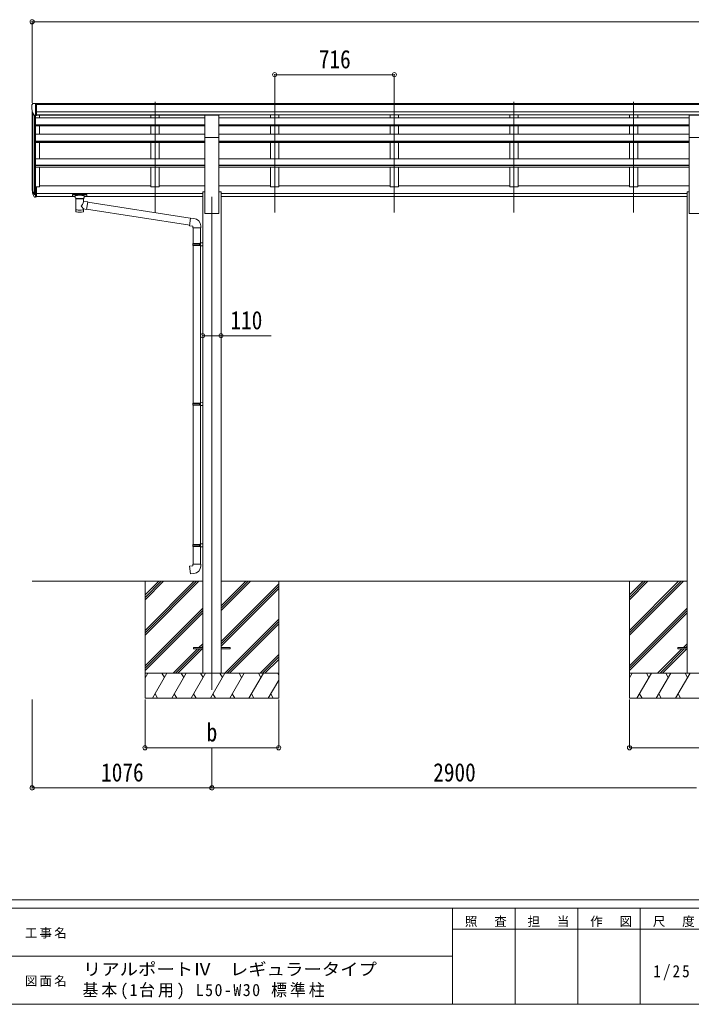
# Model space of a CAD drawing. Units: millimetres at full size, sheet at 1:25. Extents: x -6988 to 7066, y -4877 to 4823.
# Drawn here: x -300 to 3720, y -4877 to 1015 of the extents above; entities that cross this region are included whole.
import ezdxf
from ezdxf.enums import TextEntityAlignment as Align

# ---------------------------------------------------------------- set-up
doc = ezdxf.new("R2010")
doc.units = ezdxf.units.MM
doc.header["$LTSCALE"] = 25
doc.header["$PDMODE"] = 32
doc.header["$PDSIZE"] = 25
for name, color, linetype, lineweight in [('0-0_0', 7, 'Continuous', 9), ('0-1_本体', 4, 'Continuous', 9), ('0-2_部品', 7, 'Continuous', 9), ('0-8_PARTS2', 2, 'Continuous', 9), ('0-A_寸法', 6, 'Continuous', 9), ('F-0_240', 7, 'Continuous', 9)]:
    doc.layers.add(name, color=color, linetype=linetype, lineweight=lineweight)
doc.styles.add('ＭＳ ゴシック', font='')
doc.styles.get('ＭＳ ゴシック').set_extended_font_data('MS Gothic')

msp = doc.modelspace()

# ---------------------------------------------------------------- linework, layer by layer
at = {"layer": '0-0_0'}
for p, q in [((-225.87, -2345.47), (795.13, -2345.47)), ((450.13, -2345.47), (450.13, -3045.47)), ((450.13, -2639.65), (744.31, -2345.47)), ((450.13, -2653.79), (758.45, -2345.47)), ((450.13, -2667.93), (772.6, -2345.47)), ((450.13, -2455.8), (560.46, -2345.47)), ((450.13, -2441.66), (546.32, -2345.47)), ((450.13, -2427.52), (532.18, -2345.47)), ((905.13, -2493.02), (1052.68, -2345.47)), ((905.13, -2521.3), (1080.96, -2345.47)), ((905.13, -2507.16), (1066.82, -2345.47)), ((905.13, -2345.47), (3695.13, -2345.47)), ((1250.13, -2345.47), (1250.13, -3045.47)), ((3350.13, -2345.47), (3350.13, -3045.47)), ((3350.13, -2639.65), (3644.31, -2345.47)), ((3350.13, -2653.79), (3658.45, -2345.47)), ((3350.13, -2667.93), (3672.6, -2345.47)), ((3350.13, -2455.8), (3460.46, -2345.47)), ((3350.13, -2441.66), (3446.32, -2345.47)), ((3350.13, -2427.52), (3432.18, -2345.47)), ((905.13, -2705.15), (1250.13, -2360.15)), ((905.13, -2719.29), (1250.13, -2374.29)), ((905.13, -2733.43), (1250.13, -2388.44)), ((450.13, -2851.78), (795.13, -2506.78)), ((450.13, -2865.92), (795.13, -2520.93)), ((3350.13, -2851.78), (3695.13, -2506.78)), ((3350.13, -2865.92), (3695.13, -2520.93)), ((450.13, -2880.07), (795.13, -2535.07)), ((926.94, -2895.47), (1250.13, -2572.28)), ((941.08, -2895.47), (1250.13, -2586.43)), ((3350.13, -2880.07), (3695.13, -2535.07)), ((955.23, -2895.47), (1250.13, -2600.57)), ((618.57, -2895.47), (764.07, -2749.97)), ((632.72, -2895.47), (778.22, -2749.97)), ((646.86, -2895.47), (792.36, -2749.97)), ((773.07, -2740.97), (795.13, -2718.91)), ((787.22, -2740.97), (795.13, -2733.06)), ((3518.57, -2895.47), (3664.07, -2749.97)), ((3532.72, -2895.47), (3678.22, -2749.97)), ((3546.86, -2895.47), (3692.36, -2749.97)), ((3673.07, -2740.97), (3695.13, -2718.91)), ((3687.22, -2740.97), (3695.13, -2733.06)), ((1139.07, -2895.47), (1250.13, -2784.41)), ((1153.22, -2895.47), (1250.13, -2798.56)), ((1167.36, -2895.47), (1250.13, -2812.7)), ((1250.13, -2895.47), (450.13, -2895.47)), ((450.13, -2922.98), (466.01, -2895.47)), ((494.88, -3045.47), (581.48, -2895.47)), ((566.48, -2921.45), (551.48, -2895.47)), ((610.35, -3045.47), (696.95, -2895.47)), ((681.95, -2921.45), (666.95, -2895.47)), ((725.82, -3045.47), (812.42, -2895.47)), ((797.42, -2921.45), (782.42, -2895.47)), ((841.29, -3045.47), (927.89, -2895.47)), ((912.89, -2921.45), (897.89, -2895.47)), ((956.76, -3045.47), (1043.36, -2895.47)), ((1028.36, -2921.45), (1013.36, -2895.47)), ((1072.23, -3045.47), (1158.83, -2895.47)), ((1128.83, -2895.47), (1143.83, -2921.45)), ((1187.7, -3045.47), (1250.13, -2937.33)), ((1244.3, -2895.47), (1250.13, -2905.57)), ((4150.13, -2895.47), (3350.13, -2895.47)), ((3350.13, -2922.98), (3366.01, -2895.47)), ((3394.88, -3045.47), (3481.48, -2895.47)), ((3466.48, -2921.45), (3451.48, -2895.47)), ((3510.35, -3045.47), (3596.95, -2895.47)), ((3581.95, -2921.45), (3566.95, -2895.47)), ((3625.82, -3045.47), (3712.42, -2895.47)), ((3697.42, -2921.45), (3682.42, -2895.47)), ((450.13, -3045.47), (1250.13, -3045.47)), ((509.88, -3019.49), (524.87, -3045.47)), ((625.35, -3019.49), (640.35, -3045.47)), ((740.82, -3019.49), (755.82, -3045.47)), ((856.29, -3019.49), (871.29, -3045.47)), ((971.76, -3019.49), (986.76, -3045.47)), ((1087.23, -3019.49), (1102.23, -3045.47)), ((1202.7, -3019.49), (1217.7, -3045.47)), ((3350.13, -3045.47), (4150.13, -3045.47)), ((3409.88, -3019.49), (3424.87, -3045.47)), ((3525.35, -3019.49), (3540.35, -3045.47)), ((3640.82, -3019.49), (3655.82, -3045.47))]:
    msp.add_line(p, q, dxfattribs=at)
at = {"layer": '0-1_本体'}
for p, q in [((-225.87, 13.8), (-225.87, 476.2)), ((-199.37, 512.95), (4799.63, 512.95)), ((-199.37, 507.59), (4799.63, 507.59)), ((-221.59, 457.4), (-221.59, -10.47)), ((-211.87, 442.05), (-211.87, -28.47)), ((-205.87, 442.57), (-205.87, 15.97)), ((807.63, 428.17), (-205.87, 428.17)), ((-199.37, 464.08), (4799.63, 464.07)), ((-199.37, 446.41), (4799.63, 446.41)), ((807.63, 444.03), (-199.37, 444.03)), ((-180.87, 428.17), (-180.87, 444.03)), ((485.13, 443.95), (485.13, 428.17)), ((535.13, 443.95), (535.13, 428.17)), ((3707.63, 428.17), (892.63, 428.17)), ((1201.13, 443.95), (1201.13, 428.17)), ((1251.13, 443.95), (1251.13, 428.17)), ((1917.13, 443.95), (1917.13, 428.17)), ((1967.13, 443.95), (1967.13, 428.17)), ((2633.13, 443.95), (2633.13, 428.17)), ((2683.13, 443.95), (2683.13, 428.17)), ((3349.13, 443.95), (3349.13, 428.17)), ((3399.13, 443.95), (3399.13, 428.17)), ((-205.87, 386.48), (807.63, 386.48)), ((-205.87, 384.79), (807.63, 384.79)), ((-205.87, 380.38), (807.63, 380.38)), ((-180.87, 329.39), (-180.87, 380.38)), ((-180.87, 374.2), (-180.87, 379.97)), ((485.13, 380.38), (485.13, 329.4)), ((535.13, 380.38), (535.13, 329.4)), ((892.63, 386.48), (3707.63, 386.48)), ((892.63, 384.79), (3707.63, 384.79)), ((892.63, 380.38), (3707.63, 380.38)), ((1201.13, 380.38), (1201.13, 329.4)), ((1251.13, 380.38), (1251.13, 329.4)), ((1917.13, 380.38), (1917.13, 329.4)), ((1967.13, 380.38), (1967.13, 329.4)), ((2633.13, 380.38), (2633.13, 329.4)), ((2683.13, 380.38), (2683.13, 329.4)), ((3349.13, 380.38), (3349.13, 329.4)), ((3399.13, 380.38), (3399.13, 329.4)), ((-205.87, 329.39), (807.63, 329.39)), ((807.63, -145.47), (807.63, 310.17)), ((892.63, 329.39), (3707.63, 329.39)), ((892.63, -145.47), (892.63, 310.17)), ((3707.63, -145.47), (3707.63, 310.17)), ((-205.87, 288.74), (807.63, 288.74)), ((-205.87, 287.05), (807.63, 287.05)), ((-205.71, 280.33), (807.63, 280.33)), ((-180.87, 183.25), (-180.87, 279.93)), ((485.13, 280.35), (485.13, 183.66)), ((535.13, 280.35), (535.13, 183.66)), ((892.63, 288.74), (3707.63, 288.74)), ((892.63, 287.05), (3707.63, 287.05)), ((892.63, 280.33), (3707.63, 280.33)), ((1201.13, 280.35), (1201.13, 183.66)), ((1251.13, 280.35), (1251.13, 183.66)), ((1917.13, 280.35), (1917.13, 183.66)), ((1967.13, 280.35), (1967.13, 183.66)), ((2633.13, 280.35), (2633.13, 183.66)), ((2683.13, 280.35), (2683.13, 183.66)), ((3349.13, 280.35), (3349.13, 183.66)), ((3399.13, 280.35), (3399.13, 183.66)), ((-205.87, 183.66), (807.63, 183.66)), ((892.63, 183.66), (3707.63, 183.66)), ((807.63, 144.19), (-205.87, 144.19)), ((807.63, 142.51), (-205.87, 142.51)), ((807.63, 133.47), (-205.87, 133.47)), ((-180.87, 15.14), (-180.87, 133.06)), ((485.13, 133.47), (485.13, 15.55)), ((535.13, 133.47), (535.13, 15.55)), ((3707.63, 144.19), (892.63, 144.19)), ((3707.63, 142.51), (892.63, 142.51)), ((3707.63, 133.47), (892.63, 133.47)), ((1201.13, 133.47), (1201.13, 15.55)), ((1251.13, 133.47), (1251.13, 15.55)), ((1917.13, 133.47), (1917.13, 15.55)), ((1967.13, 133.47), (1967.13, 15.55)), ((2633.13, 133.47), (2633.13, 15.55)), ((2683.13, 133.47), (2683.13, 15.55)), ((3349.13, 133.47), (3349.13, 15.55)), ((3399.13, 133.47), (3399.13, 15.55)), ((-199.37, 15.14), (-180.87, 15.14)), ((-180.87, 20.35), (485.13, 20.35)), ((485.13, 15.55), (535.13, 15.55)), ((535.13, 20.35), (807.63, 20.35)), ((892.63, 20.35), (1201.13, 20.35)), ((1201.13, 15.55), (1251.13, 15.55)), ((1251.13, 20.35), (1917.13, 20.35)), ((1917.13, 15.55), (1967.13, 15.55)), ((1967.13, 20.35), (2633.13, 20.35)), ((2633.13, 15.55), (2683.13, 15.55)), ((2683.13, 20.35), (3349.13, 20.35)), ((3349.13, 15.55), (3399.13, 15.55)), ((3399.13, 20.35), (3707.63, 20.35)), ((-199.37, -23.95), (795.13, -23.95)), ((-199.37, -25.33), (795.13, -25.33)), ((-199.37, -42.51), (32.13, -42.51)), ((86.13, -42.51), (795.13, -42.51)), ((795.13, -15.47), (795.13, -2895.46)), ((795.13, -15.47), (807.63, -15.47)), ((892.63, -15.47), (905.13, -15.47)), ((905.13, -15.47), (905.13, -2895.46)), ((905.13, -23.95), (3695.13, -23.95)), ((905.13, -25.33), (3695.13, -25.33)), ((905.13, -42.51), (3695.13, -42.51)), ((3695.13, -15.47), (3695.13, -2895.46)), ((3695.13, -15.47), (3707.63, -15.47)), ((807.63, -145.47), (892.63, -145.47)), ((3707.63, -145.47), (3792.63, -145.47))]:
    msp.add_line(p, q, dxfattribs=at)
at = {"layer": '0-2_部品'}
for p, q in [((-227.87, 505.18), (-227.87, 504.56)), ((-220.96, 513.99), (-225.03, 508.18)), ((-217.87, 514.56), (-220.2, 514.41)), ((-217.87, 514.56), (-199.37, 514.56)), ((-205.87, 441.57), (-205.87, 514.56)), ((-199.37, 514.56), (-189.37, 514.47)), ((-199.37, 442.57), (-199.37, 514.56)), ((-189.37, 512.95), (-189.37, 514.47)), ((-213.49, 443.38), (-222.77, 459.45)), ((-205.87, 441.57), (-211.08, 441.89)), ((-199.37, 442.57), (-205.87, 442.57)), ((807.63, 444.32), (892.63, 444.32)), ((807.63, 310.17), (807.63, 444.32)), ((892.63, 310.17), (892.63, 444.32)), ((3707.63, 444.32), (3792.63, 444.32)), ((3707.63, 310.17), (3707.63, 444.32)), ((807.63, 310.17), (892.63, 310.17)), ((3707.63, 310.17), (3792.63, 310.17)), ((-205.87, 15.97), (-205.87, -45.91)), ((-199.37, 15.97), (-205.87, 15.97)), ((-199.37, 15.97), (-199.37, -45.09)), ((-223.48, -10.07), (-213.31, -29.24)), ((-212.3, -27.99), (-222.06, -9.58)), ((-220.89, -26.93), (-213.31, -44.41)), ((-205.87, -28.74), (-211, -28.74)), ((-205.87, -30.74), (-210.71, -30.74)), ((-205.87, -45.91), (-210.71, -45.91)), ((-199.37, -22.34), (-205.87, -22.34)), ((-199.37, -27.74), (-205.87, -27.74)), ((-199.37, -45.09), (-205.87, -45.09)), ((15.63, -30.81), (15.63, -41.57)), ((15.63, -31), (15.63, -32.54)), ((17.63, -30.14), (100.63, -30.14)), ((17.63, -32.32), (100.63, -32.32)), ((17.63, -42.23), (32.13, -42.23)), ((32.13, -49.04), (32.13, -38.76)), ((36.23, -53.54), (36.21, -133.83)), ((82.03, -71.11), (82.03, -53.53)), ((86.13, -49.04), (86.13, -38.76)), ((86.13, -42.23), (100.63, -42.23)), ((102.63, -30.81), (102.63, -41.57)), ((107.25, -75.02), (82.03, -71.11)), ((82.05, -133.83), (82.03, -117.2)), ((82.03, -117.45), (100.23, -120.28)), ((107.25, -75.02), (100.23, -120.28)), ((721.17, -172.32), (106.94, -77.03)), ((717.5, -214.26), (100.5, -118.54)), ((742.05, -173.64), (721.22, -171.82)), ((737.13, -229.39), (783.13, -229.39)), ((739.13, -229.39), (739.13, -323.38)), ((781.13, -229.39), (781.13, -320.82)), ((783.13, -229.39), (783.13, -218.47)), ((737.13, -325.38), (738.13, -323.38)), ((737.13, -325.38), (781.13, -325.38)), ((737.13, -325.38), (737.13, -333.38)), ((737.13, -333.38), (781.13, -333.38)), ((737.13, -333.38), (738.13, -335.38)), ((738.13, -323.38), (781.13, -323.38)), ((738.13, -335.38), (781.13, -335.38)), ((739.13, -335.38), (739.13, -1279.16)), ((776.65, -325.38), (776.22, -323.38)), ((779.13, -320.88), (795.13, -320.41)), ((779.13, -322.88), (779.13, -320.88)), ((779.13, -322.88), (781.13, -322.88)), ((779.13, -337.88), (779.13, -335.88)), ((779.13, -337.88), (795.13, -338.35)), ((781.13, -337.94), (781.13, -1276.6)), ((795.13, -320.41), (795.13, -338.35)), ((737.13, -1281.16), (738.13, -1279.16)), ((737.13, -1281.16), (781.13, -1281.16)), ((737.13, -1281.16), (737.13, -1289.16)), ((737.13, -1289.16), (781.13, -1289.16)), ((737.13, -1289.16), (738.13, -1291.16)), ((738.13, -1279.16), (781.13, -1279.16)), ((738.13, -1291.16), (781.13, -1291.16)), ((739.13, -1291.16), (739.13, -2124.73)), ((776.65, -1281.16), (776.22, -1279.16)), ((779.13, -1276.66), (795.13, -1276.19)), ((779.13, -1278.66), (779.13, -1276.66)), ((779.13, -1278.66), (781.13, -1278.66)), ((779.13, -1293.66), (779.13, -1291.66)), ((779.13, -1293.66), (795.13, -1294.13)), ((781.13, -1293.72), (781.13, -2122.17)), ((795.13, -1276.19), (795.13, -1294.13)), ((737.13, -2126.73), (738.13, -2124.73)), ((737.13, -2126.73), (781.13, -2126.73)), ((737.13, -2126.73), (737.13, -2134.73)), ((737.13, -2134.73), (781.13, -2134.73)), ((737.13, -2134.73), (738.13, -2136.73)), ((738.13, -2124.73), (781.13, -2124.73)), ((738.13, -2136.73), (781.13, -2136.73)), ((739.13, -2136.73), (739.13, -2242.87)), ((776.65, -2126.73), (776.22, -2124.73)), ((779.13, -2122.23), (795.13, -2121.76)), ((779.13, -2124.23), (779.13, -2122.23)), ((779.13, -2124.23), (781.13, -2124.23)), ((779.13, -2139.23), (779.13, -2137.23)), ((779.13, -2139.23), (795.13, -2139.7)), ((781.13, -2139.29), (781.13, -2242.87)), ((795.13, -2121.76), (795.13, -2139.7)), ((737.13, -2242.87), (783.13, -2242.87)), ((737.13, -2252.87), (737.13, -2242.87)), ((783.13, -2242.87), (783.13, -2253.79))]:
    msp.add_line(p, q, dxfattribs=at)
at = {"layer": '0-2_部品', "color": 4}
for p, q in [((740.33, -2740.97), (740.33, -2749.97)), ((795.13, -2740.97), (740.33, -2740.97)), ((795.13, -2749.97), (740.33, -2749.97)), ((959.93, -2740.97), (905.13, -2740.97)), ((3640.33, -2740.97), (3640.33, -2749.97)), ((3695.13, -2740.97), (3640.33, -2740.97)), ((3695.13, -2749.97), (3640.33, -2749.97))]:
    msp.add_line(p, q, dxfattribs=at)
at = {"layer": '0-2_部品'}
for points in [[(15.63, -30.81), (15.67, -30.61), (15.75, -30.47), (15.85, -30.38), (15.95, -30.32), (16.07, -30.27), (16.37, -30.21), (16.86, -30.16), (17.4, -30.14), (17.63, -30.14)], [(15.63, -41.57), (15.67, -41.76), (15.75, -41.9), (15.85, -41.99), (15.95, -42.05), (16.07, -42.1), (16.37, -42.16), (16.86, -42.21), (17.4, -42.23), (17.63, -42.23)], [(32.17, -48.98), (32.15, -49.34), (32.39, -50.29), (32.91, -51.18), (33.72, -52.02), (34.83, -52.81), (36.23, -53.54)], [(82.03, -53.53), (82.26, -53.43), (83.62, -52.7), (84.73, -51.85), (85.49, -50.98), (85.95, -50.09), (86.12, -49.2)], [(100.63, -30.14), (100.98, -30.15), (101.51, -30.17), (101.96, -30.22), (102.27, -30.3), (102.44, -30.4), (102.56, -30.54), (102.62, -30.72), (102.63, -30.81)], [(100.63, -42.23), (100.98, -42.23), (101.51, -42.2), (101.96, -42.15), (102.27, -42.07), (102.44, -41.97), (102.56, -41.83), (102.62, -41.66), (102.63, -41.57)], [(721.22, -171.82), (717.21, -217.65), (737.13, -219.39), (737.13, -229.39)], [(776.65, -325.38), (776.65, -333.38), (776.22, -335.38)], [(779.13, -335.88), (781.13, -335.88), (781.13, -322.88)], [(776.65, -1281.16), (776.65, -1289.16), (776.22, -1291.16)], [(779.13, -1291.66), (781.13, -1291.66), (781.13, -1278.66)], [(776.65, -2126.73), (776.65, -2134.73), (776.22, -2136.73)], [(779.13, -2137.23), (781.13, -2137.23), (781.13, -2124.23)], [(742.05, -2298.62), (721.22, -2300.44), (717.21, -2254.61), (737.13, -2252.87)]]:
    msp.add_lwpolyline(points, dxfattribs=at)
at = {"layer": '0-2_部品', "color": 4}
msp.add_lwpolyline([(959.93, -2740.97), (959.93, -2749.97), (905.13, -2749.97)], dxfattribs=at)
at = {"layer": '0-2_部品'}
for centre, radius, start, end in [((-224.87, 505.18), 3, 93, 180), ((-25.87, 504.56), 202, 180, 192.90261), ((-220.14, 513.41), 1, 93.5, 145), ((-210.89, 444.88), 3, 210, 266.5), ((-137.21, 12.1), 89.07, 174.49576, 194.41188), ((-137.92, 16.38), 88.05, 177.22392, 197.21071), ((-92.65, 9.15), 133.22, 183.27987, 195.71302), ((-210.71, -27.74), 3, 210, 270), ((-210.71, -42.91), 3, 210, 270), ((-211, -27.24), 1.5, 210, 270), ((738.13, -218.47), 45, 0, 85), ((738.13, -2253.79), 45, 275, 0)]:
    msp.add_arc(centre, radius, start, end, dxfattribs=at)
for centre, major_axis, ratio, start_param, end_param in [((17.63, -32.54), (2, 0), 0.109601, 1.5707963, 3.1415927), ((59.13, -38.76), (27, 0), 0.122176, 6.2831853, 9.424778), ((59.14, -53.99), (-22.91, 0.42), 0.072511, 0.0008029, 1.5715993), ((59.14, -55.61), (-22.91, 0.42), 0.072511, 0.0008029, 1.5715993), ((59.12, -53.99), (22.92, 0.42), 0.07247, 4.71158, 6.2823764), ((59.12, -55.61), (22.92, 0.42), 0.07247, 4.71158, 6.2823764), ((70.13, -49.04), (16, 0), 0.361356, 6.2636979, 6.2831853), ((100.63, -32.54), (2, 0), 0.109601, 0, 1.5707963), ((59.13, -97.65), (-22.81, -26.62), 0.234429, 1.6855472, 3.1268519), ((61.69, -95.01), (20.32, -22.25), 0.045535, 0.0389954, 1.3075346), ((59.13, -133.83), (22.92, 0), 0.101955, 3.1415499, 6.2833984), ((59.13, -121.39), (22.91, 0), 0.122865, 3.1415927, 6.2831853)]:
    msp.add_ellipse(centre, major_axis=major_axis, ratio=ratio, start_param=start_param, end_param=end_param, dxfattribs=at)
at = {"layer": '0-8_PARTS2'}
for p, q in [((510.13, -139.27), (510.13, 523.26)), ((1226.13, -139.27), (1226.13, 523.26)), ((1942.13, -139.27), (1942.13, 523.26)), ((2658.13, -139.27), (2658.13, 523.26)), ((3374.13, -139.27), (3374.13, 523.26)), ((850.13, -45.47), (850.13, -2995.47))]:
    msp.add_line(p, q, dxfattribs=at)
at = {"layer": '0-A_寸法'}
for p, q in [((-225.87, 1002.89), (4826.13, 1002.89)), ((-225.87, 1002.89), (-225.87, 518.71)), ((1226.13, 686.27), (1942.13, 686.27)), ((1226.13, 686.27), (1226.13, 518.71)), ((1942.13, 686.27), (1942.13, 518.71)), ((795.13, -875.65), (905.13, -875.65)), ((905.13, -875.65), (1205.13, -875.65)), ((-225.87, -3581.84), (-225.87, -3052.89)), ((450.13, -3341.86), (450.13, -3052.89)), ((1250.13, -3341.86), (1250.13, -3052.89)), ((3350.13, -3341.86), (3350.13, -3052.89)), ((450.13, -3341.86), (1250.13, -3341.86)), ((850.13, -3581.84), (850.13, -3341.86)), ((3350.13, -3341.86), (4150.13, -3341.86)), ((-225.87, -3581.84), (850.13, -3581.84)), ((850.13, -3581.84), (3750.13, -3581.84))]:
    msp.add_line(p, q, dxfattribs=at)
for p in [(-225.87, 1002.89), (1226.13, 686.27), (1942.13, 686.27), (795.13, -875.65), (905.13, -875.65), (450.13, -3341.86), (1250.13, -3341.86), (3350.13, -3341.86), (-225.87, -3581.84), (850.13, -3581.84)]:
    msp.add_point(p, dxfattribs=at)
at = {"layer": 'F-0_240', "color": 5}
for p, q in [((-6987.88, -4252.21), (6712.12, -4252.21)), ((-6987.88, -4302.21), (4489.82, -4302.21)), ((2289.82, -4302.21), (2289.82, -4877.21)), ((2664.82, -4302.21), (2664.82, -4877.21)), ((3039.82, -4302.21), (3039.82, -4877.21)), ((3414.82, -4302.21), (3414.82, -4877.21)), ((2289.82, -4427.21), (3789.82, -4427.21)), ((-2835.18, -4589.71), (2289.82, -4589.71)), ((-6987.88, -4877.21), (6712.12, -4877.21))]:
    msp.add_line(p, q, dxfattribs=at)

# ---------------------------------------------------------------- texts
at = {"layer": '0-A_寸法', "color": 7, "style": 'ＭＳ ゴシック', "width": 0.85}
for s, p in [('716', (1490.38, 691.27)), ('110', (961.38, -870.65)), ('b', (818.88, -3336.86)), ('1076', (187.13, -3576.84)), ('2900', (2175.13, -3576.84))]:
    msp.add_text(s, height=110, dxfattribs=at).set_placement(p, align=Align.BOTTOM_LEFT)
at = {"layer": 'F-0_240', "style": 'ＭＳ ゴシック', "width": 1.1}
msp.add_text('リアルポートⅣ\u3000レギュラータイプ', height=73.31, dxfattribs=at).set_placement((78.1, -4725.87), align=Align.BOTTOM_LEFT)
at = {"layer": 'F-0_240', "attachment_point": 7, "style": 'ＭＳ ゴシック'}
for s, insert, char_height in [('\\T1.17;照\u3000査', (2364.83, -4414.71), 54.99), ('\\T1.17;担\u3000当', (2739.83, -4414.71), 54.99), ('\\T1.17;作\u3000図', (3114.82, -4414.71), 54.99), ('\\T1.17;尺\u3000度', (3489.83, -4414.71), 54.99), ('\\T1.17;工事名', (-269.26, -4483.46), 54.99), ('\\T1.28;\\W0.9;1/25', (3492.95, -4733.46), 73.31), ('\\T1.17;図面名', (-269.26, -4770.96), 54.99), ('\\T1.19;\\W0.95;基本(1台用)\\~L50-W30\\~標準柱', (75.55, -4847.54), 73.31)]:
    msp.add_mtext(s, dxfattribs=dict(at, insert=insert, char_height=char_height))

doc.saveas('drawing.dxf')
